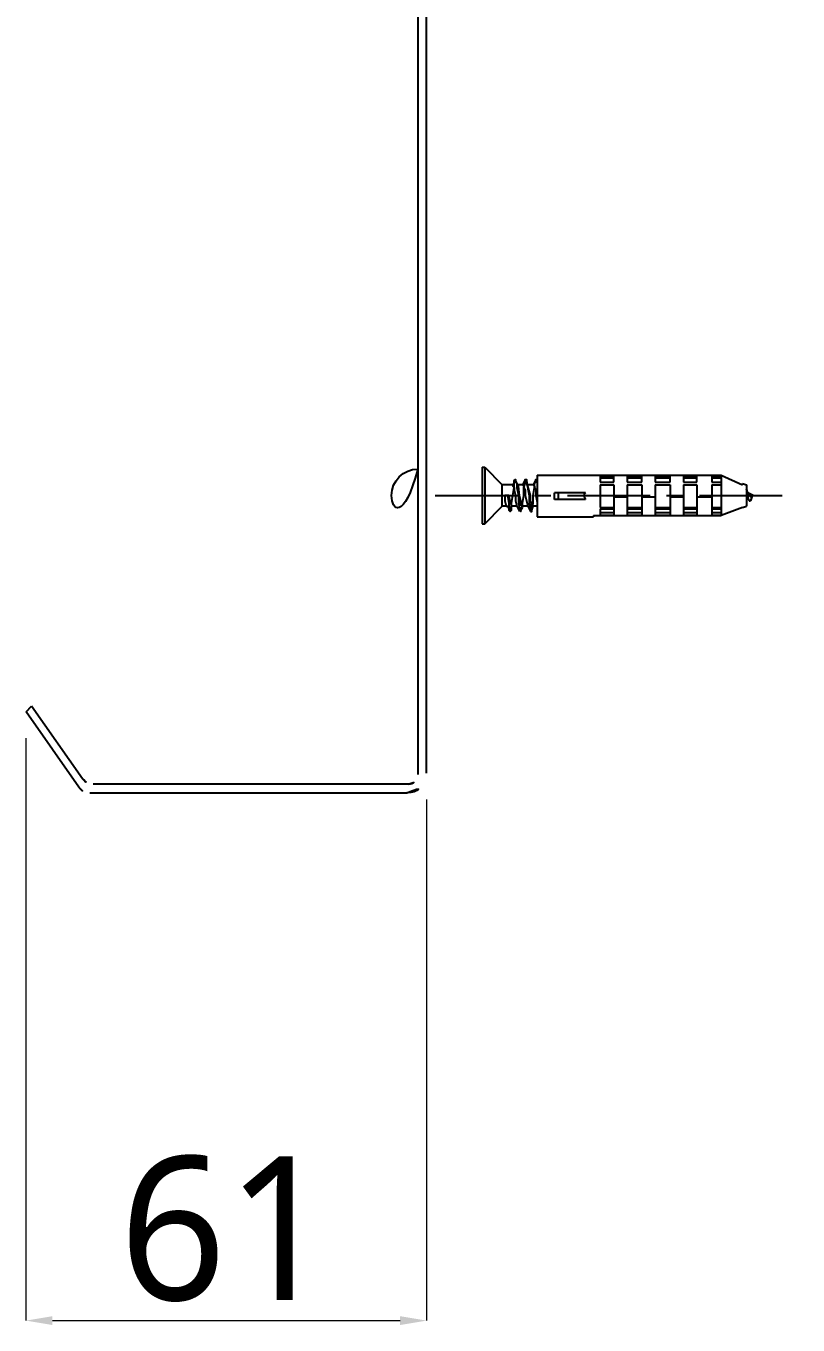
# Model space of a CAD drawing. Extents: x 16296660632 to 16296681112, y -37409619871 to -37409616634.
# Drawn here: x 16296680042.9 to 16296680159.7, y -37409617776.4 to -37409617579.9 of the extents above; entities that cross this region are included whole.
import ezdxf

# ---------------------------------------------------------------- set-up
doc = ezdxf.new("R2010")
doc.units = 0
doc.header["$LTSCALE"] = 10
doc.header["$MEASUREMENT"] = 0
doc.header["$PDMODE"] = 3
doc.header["$PDSIZE"] = -10
doc.linetypes.add('CENTER', pattern=[2, 1.25, -0.25, 0.25, -0.25])
doc.layers.get('0').update_dxf_attribs({"linetype": 'CONTINUOUS'})
doc.layers.get('DEFPOINTS').update_dxf_attribs({"linetype": 'CONTINUOUS'})
doc.styles.add('Daelim Dimension', font='')
doc.styles.get('Daelim Dimension').set_extended_font_data('NanumGothic')
doc.dimstyles.new('DEFAULT', dxfattribs={"dimscale": 2, "dimtxt": 2, "dimasz": 2, "dimexe": 0, "dimexo": 2, "dimgap": 1, "dimtad": 1, "dimdec": 1, "dimzin": 9, "dimdsep": 46, "dimtxsty": 'Daelim Dimension', "dimcen": 0.5, "dimclrd": 252, "dimclre": 252, "dimclrt": 3, "dimadec": 1, "dimazin": 0, "dimtfac": 1, "dimtdec": 1, "dimtix": 1, "dimtmove": 0, "dimatfit": 3, "dimfxl": 1, "dimtolj": 1, "dimtzin": 1, "dimlwd": 9, "dimlwe": 9, "dimarcsym": 0})

# ---------------------------------------------------------------- blocks, each defined once
blk = doc.blocks.new('*D6')
at = {"color": 5, "lineweight": 9, "transparency": 16777216}
for p, q in [((16296680042.89584, -37409617687.59243), (16296680042.89584, -37409617775.710251)), ((16296680103.49247, -37409617696.878403), (16296680103.49247, -37409617775.710251)), ((16296680046.89584, -37409617775.710251), (16296680099.49247, -37409617775.710251))]:
    blk.add_line(p, q, dxfattribs=at)
at = {"color": 5, "transparency": 16777216}
for points in [[(16296680046.89584, -37409617775.043587), (16296680046.89584, -37409617776.376907), (16296680042.89584, -37409617775.710251)], [(16296680099.49247, -37409617775.043587), (16296680099.49247, -37409617776.376907), (16296680103.49247, -37409617775.710251)]]:
    blk.add_solid(points, dxfattribs=at)
at = {"layer": 'DEFPOINTS', "color": 0, "transparency": 16777216}
for p in [(16296680042.89584, -37409617683.59243), (16296680103.49247, -37409617692.878403), (16296680103.49247, -37409617775.710251)]:
    blk.add_point(p, dxfattribs=at)
at = {"color": 7, "transparency": 16777216, "insert": (16296680073.194151, -37409617761.876541), "char_height": 4, "attachment_point": 5, "style": 'Daelim Dimension'}
blk.add_mtext('\\A1;{\\H5.4348x;61}', dxfattribs=at)

msp = doc.modelspace()

# ---------------------------------------------------------------- linework, layer by layer
at = {"color": 7, "linetype": 'Continuous'}
for p, q in [((16296680102.19, -37409617032.38), (16296680102.19, -37409617693.08)), ((16296680103.49, -37409617692.88), (16296680103.49, -37409617032.38))]:
    msp.add_line(p, q, dxfattribs=at)
at = {"color": 2}
for p, q in [((16296680111.88, -37409617646.61), (16296680112.29, -37409617646.61)), ((16296680111.88, -37409617646.61), (16296680111.88, -37409617655.15)), ((16296680112.29, -37409617646.61), (16296680114.93, -37409617649.25)), ((16296680112.29, -37409617646.61), (16296680112.29, -37409617655.15)), ((16296680116.56, -37409617649.25), (16296680114.93, -37409617649.25)), ((16296680114.93, -37409617652.5), (16296680114.93, -37409617649.25)), ((16296680116.96, -37409617648.44), (16296680116.56, -37409617649.25)), ((16296680116.96, -37409617648.44), (16296680116.96, -37409617648.64)), ((16296680117.37, -37409617649.46), (16296680116.96, -37409617648.64)), ((16296680117.98, -37409617649.25), (16296680117.16, -37409617649.25)), ((16296680117.57, -37409617650.88), (16296680117.37, -37409617649.46)), ((16296680118.38, -37409617648.44), (16296680117.98, -37409617649.25)), ((16296680118.79, -37409617649.46), (16296680118.59, -37409617648.64)), ((16296680119.6, -37409617649.25), (16296680118.79, -37409617649.25)), ((16296680119.2, -37409617650.88), (16296680118.79, -37409617649.46)), ((16296680120.01, -37409617648.44), (16296680119.6, -37409617649.25)), ((16296680120.21, -37409617647.83), (16296680128.74, -37409617647.83)), ((16296680120.21, -37409617647.83), (16296680120.21, -37409617654.13)), ((16296680120.21, -37409617648.85), (16296680120.21, -37409617648.64)), ((16296680120.21, -37409617648.64), (16296680120.21, -37409617648.85)), ((16296680128.74, -37409617647.83), (16296680129.76, -37409617647.83)), ((16296680129.76, -37409617647.83), (16296680148.04, -37409617647.83)), ((16296680129.76, -37409617647.83), (16296680129.76, -37409617648.85)), ((16296680131.79, -37409617648.03), (16296680129.76, -37409617648.03)), ((16296680131.79, -37409617648.24), (16296680129.76, -37409617648.24)), ((16296680129.76, -37409617648.85), (16296680131.79, -37409617648.85)), ((16296680129.76, -37409617649.25), (16296680131.79, -37409617649.25)), ((16296680129.76, -37409617649.25), (16296680129.76, -37409617652.71)), ((16296680131.79, -37409617648.85), (16296680131.79, -37409617647.83)), ((16296680131.79, -37409617649.25), (16296680131.79, -37409617653.93)), ((16296680133.82, -37409617647.83), (16296680133.82, -37409617648.85)), ((16296680136.05, -37409617648.03), (16296680133.82, -37409617648.03)), ((16296680136.05, -37409617648.24), (16296680133.82, -37409617648.24)), ((16296680133.82, -37409617648.85), (16296680136.05, -37409617648.85)), ((16296680133.82, -37409617649.25), (16296680136.05, -37409617649.25)), ((16296680133.82, -37409617649.25), (16296680133.82, -37409617653.93)), ((16296680136.05, -37409617648.85), (16296680136.05, -37409617647.83)), ((16296680136.05, -37409617649.25), (16296680136.05, -37409617653.93)), ((16296680138.09, -37409617647.83), (16296680138.09, -37409617648.85)), ((16296680140.32, -37409617648.03), (16296680138.09, -37409617648.03)), ((16296680140.32, -37409617648.24), (16296680138.09, -37409617648.24)), ((16296680138.09, -37409617648.85), (16296680140.32, -37409617648.85)), ((16296680138.09, -37409617649.25), (16296680140.32, -37409617649.25)), ((16296680138.09, -37409617649.25), (16296680138.09, -37409617653.93)), ((16296680140.32, -37409617648.85), (16296680140.32, -37409617647.83)), ((16296680140.32, -37409617649.25), (16296680140.32, -37409617653.93)), ((16296680142.35, -37409617647.83), (16296680142.35, -37409617648.85)), ((16296680144.38, -37409617648.03), (16296680142.35, -37409617648.03)), ((16296680144.38, -37409617648.24), (16296680142.35, -37409617648.24)), ((16296680142.35, -37409617648.85), (16296680144.38, -37409617648.85)), ((16296680142.35, -37409617649.25), (16296680144.38, -37409617649.25)), ((16296680142.35, -37409617649.25), (16296680142.35, -37409617653.93)), ((16296680144.38, -37409617648.85), (16296680144.38, -37409617647.83)), ((16296680144.38, -37409617649.25), (16296680144.38, -37409617653.93)), ((16296680146.62, -37409617648.03), (16296680148.04, -37409617648.03)), ((16296680148.04, -37409617648.03), (16296680146.62, -37409617648.03)), ((16296680146.62, -37409617648.03), (16296680146.62, -37409617648.85)), ((16296680148.04, -37409617648.24), (16296680146.62, -37409617648.24)), ((16296680146.62, -37409617648.85), (16296680148.04, -37409617648.85)), ((16296680146.62, -37409617649.25), (16296680148.04, -37409617649.25)), ((16296680146.62, -37409617649.25), (16296680146.62, -37409617653.93)), ((16296680148.04, -37409617647.83), (16296680148.04, -37409617653.93)), ((16296680148.04, -37409617647.83), (16296680151.29, -37409617649.25)), ((16296680151.29, -37409617649.05), (16296680151.9, -37409617649.25)), ((16296680151.29, -37409617649.05), (16296680151.29, -37409617649.25)), ((16296680151.9, -37409617649.25), (16296680151.9, -37409617652.5)), ((16296680115.95, -37409617650.88), (16296680115.34, -37409617650.88)), ((16296680120.01, -37409617650.88), (16296680120.21, -37409617651.89)), ((16296680127.52, -37409617650.47), (16296680122.85, -37409617650.47)), ((16296680122.85, -37409617651.49), (16296680122.85, -37409617650.47)), ((16296680123.46, -37409617651.49), (16296680123.46, -37409617650.47)), ((16296680131.79, -37409617651.08), (16296680133.82, -37409617651.08)), ((16296680136.05, -37409617651.08), (16296680138.09, -37409617651.08)), ((16296680140.32, -37409617651.08), (16296680142.35, -37409617651.08)), ((16296680144.38, -37409617651.08), (16296680146.62, -37409617651.08)), ((16296680152.1, -37409617650.47), (16296680151.9, -37409617649.86)), ((16296680151.9, -37409617650.88), (16296680151.9, -37409617651.08)), ((16296680151.9, -37409617651.08), (16296680152.1, -37409617651.28)), ((16296680151.9, -37409617651.49), (16296680152.1, -37409617651.28)), ((16296680152.91, -37409617650.88), (16296680152.1, -37409617650.47)), ((16296680152.3, -37409617650.68), (16296680152.1, -37409617650.47)), ((16296680152.1, -37409617651.28), (16296680152.3, -37409617651.69)), ((16296680152.3, -37409617650.68), (16296680152.3, -37409617650.88)), ((16296680152.71, -37409617651.08), (16296680152.51, -37409617651.69)), ((16296680152.71, -37409617651.08), (16296680152.91, -37409617650.88)), ((16296680112.29, -37409617655.15), (16296680114.93, -37409617652.5)), ((16296680115.75, -37409617652.5), (16296680114.93, -37409617652.5)), ((16296680115.54, -37409617652.5), (16296680115.75, -37409617652.5)), ((16296680115.75, -37409617652.5), (16296680116.15, -37409617653.32)), ((16296680116.15, -37409617653.11), (16296680116.36, -37409617652.5)), ((16296680116.15, -37409617653.32), (16296680116.15, -37409617653.11)), ((16296680117.16, -37409617652.5), (16296680116.36, -37409617652.5)), ((16296680117.16, -37409617652.5), (16296680117.57, -37409617653.32)), ((16296680117.77, -37409617653.11), (16296680117.98, -37409617652.5)), ((16296680118.79, -37409617652.5), (16296680117.98, -37409617652.5)), ((16296680118.79, -37409617652.5), (16296680119.2, -37409617653.32)), ((16296680119.4, -37409617653.11), (16296680119.6, -37409617652.5)), ((16296680120.21, -37409617652.5), (16296680119.6, -37409617652.5)), ((16296680127.52, -37409617651.49), (16296680122.85, -37409617651.49)), ((16296680129.76, -37409617652.71), (16296680131.79, -37409617652.71)), ((16296680129.76, -37409617652.91), (16296680131.79, -37409617652.91)), ((16296680129.76, -37409617652.91), (16296680129.76, -37409617653.93)), ((16296680133.82, -37409617652.71), (16296680136.05, -37409617652.71)), ((16296680133.82, -37409617652.91), (16296680136.05, -37409617652.91)), ((16296680138.09, -37409617652.71), (16296680140.32, -37409617652.71)), ((16296680138.09, -37409617652.91), (16296680140.32, -37409617652.91)), ((16296680142.35, -37409617652.71), (16296680144.38, -37409617652.71)), ((16296680142.35, -37409617652.91), (16296680144.38, -37409617652.91)), ((16296680146.62, -37409617652.71), (16296680148.04, -37409617652.71)), ((16296680146.62, -37409617652.91), (16296680148.04, -37409617652.91)), ((16296680151.29, -37409617652.71), (16296680148.04, -37409617653.93)), ((16296680151.29, -37409617652.71), (16296680151.9, -37409617652.5)), ((16296680152.3, -37409617651.69), (16296680152.51, -37409617651.69)), ((16296680111.88, -37409617655.15), (16296680112.29, -37409617655.15)), ((16296680120.21, -37409617654.13), (16296680128.74, -37409617654.13)), ((16296680128.74, -37409617653.93), (16296680129.76, -37409617653.93)), ((16296680128.74, -37409617653.93), (16296680128.74, -37409617654.13)), ((16296680131.79, -37409617653.52), (16296680129.76, -37409617653.52)), ((16296680131.79, -37409617653.93), (16296680129.76, -37409617653.93)), ((16296680129.76, -37409617653.93), (16296680131.79, -37409617653.93)), ((16296680131.79, -37409617653.93), (16296680133.82, -37409617653.93)), ((16296680131.79, -37409617653.93), (16296680133.82, -37409617653.93)), ((16296680136.05, -37409617653.52), (16296680133.82, -37409617653.52)), ((16296680136.05, -37409617653.93), (16296680133.82, -37409617653.93)), ((16296680133.82, -37409617653.93), (16296680136.05, -37409617653.93)), ((16296680136.05, -37409617653.93), (16296680138.09, -37409617653.93)), ((16296680136.05, -37409617653.93), (16296680138.09, -37409617653.93)), ((16296680140.32, -37409617653.52), (16296680138.09, -37409617653.52)), ((16296680140.32, -37409617653.93), (16296680138.09, -37409617653.93)), ((16296680138.09, -37409617653.93), (16296680140.32, -37409617653.93)), ((16296680140.32, -37409617653.93), (16296680142.35, -37409617653.93)), ((16296680140.32, -37409617653.93), (16296680142.35, -37409617653.93)), ((16296680144.38, -37409617653.52), (16296680142.35, -37409617653.52)), ((16296680144.38, -37409617653.93), (16296680142.35, -37409617653.93)), ((16296680142.35, -37409617653.93), (16296680144.38, -37409617653.93)), ((16296680144.38, -37409617653.93), (16296680146.62, -37409617653.93)), ((16296680144.38, -37409617653.93), (16296680146.62, -37409617653.93)), ((16296680148.04, -37409617653.52), (16296680146.62, -37409617653.52)), ((16296680148.04, -37409617653.93), (16296680146.62, -37409617653.93)), ((16296680146.62, -37409617653.93), (16296680148.04, -37409617653.93))]:
    msp.add_line(p, q, dxfattribs=at)
at = {"color": 1, "linetype": 'CENTER'}
msp.add_line((16296680104.79, -37409617650.88), (16296680159.67, -37409617650.88), dxfattribs=at)
for p, q in [((16296680042.9, -37409617683.59), (16296680043.74, -37409617682.74)), ((16296680051.43, -37409617693.73), (16296680043.74, -37409617682.74)), ((16296680050.89, -37409617695.02), (16296680042.9, -37409617683.59))]:
    msp.add_line(p, q)
at = {"linetype": 'Continuous'}
for p, q in [((16296680100.69, -37409617694.58), (16296680053.07, -37409617694.58)), ((16296680052.53, -37409617695.88), (16296680100.49, -37409617695.88))]:
    msp.add_line(p, q, dxfattribs=at)
at = {"color": 2}
for points in [[(16296680115.75, -37409617650.88), (16296680115.95, -37409617652.1), (16296680115.95, -37409617652.71), (16296680115.95, -37409617653.11), (16296680116.15, -37409617653.11), (16296680116.15, -37409617653.32), (16296680116.15, -37409617653.11), (16296680116.36, -37409617653.11), (16296680116.36, -37409617652.71), (16296680116.36, -37409617652.1), (16296680116.56, -37409617650.88), (16296680116.76, -37409617649.66), (16296680116.76, -37409617649.05), (16296680116.76, -37409617648.85), (16296680116.76, -37409617648.64), (16296680116.96, -37409617648.44), (16296680116.96, -37409617648.64), (16296680116.96, -37409617648.85), (16296680117.16, -37409617649.05), (16296680117.16, -37409617649.66), (16296680117.37, -37409617650.88), (16296680117.37, -37409617652.1), (16296680117.57, -37409617652.71), (16296680117.57, -37409617653.11), (16296680117.77, -37409617653.32), (16296680117.77, -37409617653.11), (16296680117.98, -37409617652.71), (16296680117.98, -37409617652.1), (16296680118.18, -37409617650.88), (16296680118.18, -37409617649.66), (16296680118.38, -37409617649.05), (16296680118.38, -37409617648.85), (16296680118.38, -37409617648.64), (16296680118.38, -37409617648.44), (16296680118.59, -37409617648.44), (16296680118.59, -37409617648.64), (16296680118.59, -37409617648.85), (16296680118.59, -37409617649.05), (16296680118.79, -37409617649.66), (16296680118.99, -37409617650.88), (16296680118.99, -37409617652.1), (16296680119.2, -37409617652.71), (16296680119.2, -37409617653.11), (16296680119.4, -37409617653.32), (16296680119.4, -37409617653.11), (16296680119.4, -37409617652.71), (16296680119.6, -37409617652.1), (16296680119.6, -37409617650.88), (16296680119.81, -37409617649.66), (16296680119.81, -37409617649.05), (16296680120.01, -37409617648.85), (16296680120.01, -37409617648.64), (16296680120.01, -37409617648.44), (16296680120.21, -37409617648.64), (16296680120.21, -37409617648.85), (16296680120.21, -37409617649.05)], [(16296680116.56, -37409617649.25), (16296680116.56, -37409617649.46), (16296680116.76, -37409617649.66), (16296680116.76, -37409617650.07), (16296680116.96, -37409617650.88)], [(16296680117.98, -37409617649.25), (16296680118.18, -37409617649.46), (16296680118.18, -37409617649.66), (16296680118.38, -37409617650.07), (16296680118.38, -37409617650.88)], [(16296680118.38, -37409617648.44), (16296680118.59, -37409617648.44), (16296680118.59, -37409617648.64)], [(16296680118.59, -37409617648.64), (16296680118.79, -37409617649.86), (16296680118.99, -37409617650.88), (16296680118.99, -37409617652.1), (16296680119.2, -37409617652.71), (16296680119.2, -37409617653.32)], [(16296680119.6, -37409617649.25), (16296680119.81, -37409617649.46), (16296680119.81, -37409617649.66), (16296680120.01, -37409617650.07), (16296680120.01, -37409617650.88)], [(16296680115.34, -37409617650.88), (16296680115.34, -37409617651.69), (16296680115.54, -37409617652.5)], [(16296680115.75, -37409617650.88), (16296680115.95, -37409617652.1), (16296680115.95, -37409617652.71), (16296680116.15, -37409617653.32)], [(16296680116.36, -37409617652.5), (16296680116.36, -37409617652.3), (16296680116.15, -37409617652.1), (16296680116.15, -37409617651.69), (16296680115.95, -37409617650.88)], [(16296680116.96, -37409617650.88), (16296680116.96, -37409617651.69), (16296680117.16, -37409617652.5)], [(16296680117.98, -37409617652.5), (16296680117.77, -37409617652.3), (16296680117.77, -37409617652.1), (16296680117.77, -37409617651.69), (16296680117.57, -37409617650.88)], [(16296680118.38, -37409617650.88), (16296680118.59, -37409617651.69), (16296680118.79, -37409617652.5)], [(16296680119.6, -37409617652.5), (16296680119.4, -37409617652.5), (16296680119.4, -37409617652.3), (16296680119.4, -37409617652.1), (16296680119.2, -37409617651.69), (16296680119.2, -37409617650.88)], [(16296680127.52, -37409617650.47), (16296680127.32, -37409617650.68), (16296680127.32, -37409617650.88)], [(16296680127.32, -37409617650.88), (16296680127.32, -37409617651.08), (16296680127.52, -37409617651.49)], [(16296680151.9, -37409617649.86), (16296680152.1, -37409617650.68), (16296680152.1, -37409617651.28), (16296680152.3, -37409617651.69)], [(16296680152.71, -37409617651.08), (16296680152.51, -37409617651.08), (16296680152.3, -37409617650.88)], [(16296680119.2, -37409617653.32), (16296680119.4, -37409617653.32), (16296680119.4, -37409617653.11)]]:
    msp.add_lwpolyline(points, dxfattribs=at)
for centre, radius, start in [((16296680102.19, -37409617650.88), 4, 90), ((16296680053.07, -37409617692.58), 2, 215), ((16296680052.53, -37409617693.88), 2, 214.9797)]:
    msp.add_arc(centre, radius, start, 270)
at = {"linetype": 'Continuous'}
for centre, radius in [((16296680100.49, -37409617692.88), 3), ((16296680100.69, -37409617693.08), 1.5)]:
    msp.add_arc(centre, radius, 270, 0, dxfattribs=at)

# ---------------------------------------------------------------- dimensions: what is measured, and where the dimension line sits
at = {"color": 5}
dim = msp.add_linear_dim(base=(16296680103.49, -37409617775.71), p1=(16296680042.9, -37409617683.59), p2=(16296680103.49, -37409617692.88), text='{\\H5.4348x;<>}', dimstyle='DEFAULT', override={"dimdec": 0, "dimclrd": 5, "dimclre": 5, "dimclrt": 7}, dxfattribs=at)
dim.commit()
dim.dimension.update_dxf_attribs({"geometry": '*D6', "text_midpoint": (16296680073.19, -37409617761.88)})

doc.saveas('drawing.dxf')
